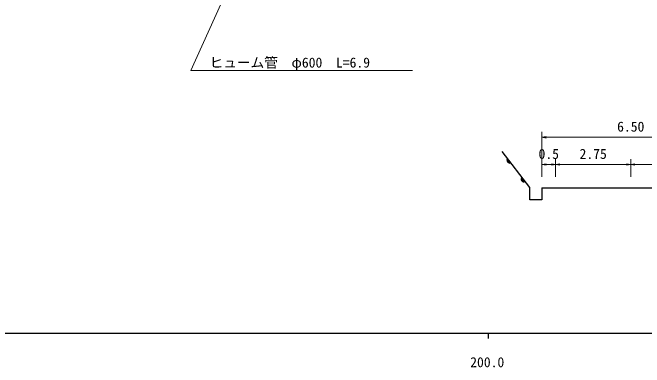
# Model space of a CAD drawing. Units: millimetres at full size, sheet at 1:1000, with parts at other scales. Extents: x 40000 to 680000, y 20000 to 380000.
# Drawn here: x 181009 to 296593, y 198715 to 263664 of the extents above; entities that cross this region are included whole.
import ezdxf
from ezdxf.enums import TextEntityAlignment as Align

# ---------------------------------------------------------------- set-up
doc = ezdxf.new("R2010")
doc.units = ezdxf.units.MM
doc.header["$LTSCALE"] = 1000
for name, color, linetype, lineweight in [('M-BGD', 7, 'Continuous', 25), ('M-STR-HTXT', 7, 'Continuous', 13), ('M-TTL-BAND', 7, 'Continuous', 25)]:
    doc.layers.add(name, color=color, linetype=linetype, lineweight=lineweight)
doc.styles.add('ＭＳ ゴシック', font='')
doc.styles.get('ＭＳ ゴシック').set_extended_font_data('MS Gothic')

# ---------------------------------------------------------------- blocks, each defined once
blk = doc.blocks.new('open_arrow')
at = {"color": 0, "linetype": 'Continuous', "lineweight": -2}
blk.add_lwpolyline([(7.5, 1.25), (0, 0), (7.5, -1.25)], dxfattribs=at)

msp = doc.modelspace()

# ---------------------------------------------------------------- hatches: boundary and pattern name
at = {"layer": 'M-BGD'}
for points in [[(271577, 236969), (272174, 236179, -0.82183)], [(274187, 233533), (274785, 232742, -0.82183)]]:
    msp.add_hatch(color=256, dxfattribs=at).paths.add_polyline_path(points)

# ---------------------------------------------------------------- linework, layer by layer
msp.add_line((275635, 231629), (270595, 238256), dxfattribs=at)
for points in [[(277851, 231601), (277851, 229379), (275635, 229379), (275635, 231629)], [(277851, 231601), (280351, 231601), (294101, 231601), (307851, 231601), (310351, 231601), (311723, 227988)]]:
    msp.add_lwpolyline(points, dxfattribs=at)
for centre in [(271954, 236633), (274564, 233197)]:
    msp.add_arc(centre, 505, 138.28572, 295.94391, dxfattribs=at)
at = {"layer": 'M-STR-HTXT'}
for p, q in [((277851, 233601), (277851, 241833)), ((277851, 240833), (310351, 240833)), ((277851, 235836), (280351, 235836)), ((280351, 233601), (280351, 236836)), ((280351, 235836), (294101, 235836)), ((294101, 233601), (294101, 236836)), ((294101, 235836), (307851, 235836))]:
    msp.add_line(p, q, dxfattribs=at)
msp.add_lwpolyline([(235553, 301706), (213588, 253057), (254158, 253057)], dxfattribs=at)
at = {"layer": 'M-TTL-BAND'}
for p, q in [((40000, 205000), (579000, 205000)), ((268000, 205000), (268000, 204000))]:
    msp.add_line(p, q, dxfattribs=at)

# ---------------------------------------------------------------- block references
at = {"layer": 'M-STR-HTXT', "xscale": 100, "yscale": 100}
for p in [(277851, 240833), (277851, 235836), (280351, 235836), (294101, 235836)]:
    msp.add_blockref('open_arrow', p, dxfattribs=at)
at = {"layer": 'M-STR-HTXT', "xscale": 100, "yscale": 100, "rotation": 180}
for p in [(280351, 235836), (294101, 235836)]:
    msp.add_blockref('open_arrow', p, dxfattribs=at)

# ---------------------------------------------------------------- texts
at = {"layer": 'M-STR-HTXT', "style": 'ＭＳ ゴシック'}
msp.add_text('ヒューム管  φ600  L=6.9', height=1833, dxfattribs=at).set_placement((217039, 253057), align=Align.BOTTOM_LEFT)
for s, p in [('6.50', (294101, 241333)), ('0.5', (279101, 236336)), ('2.75', (287226, 236336))]:
    msp.add_text(s, height=1833, dxfattribs=at).set_placement(p, align=Align.BOTTOM_CENTER)
at = {"layer": 'M-TTL-BAND', "style": 'ＭＳ ゴシック'}
msp.add_text('200.0', height=1833, dxfattribs=at).set_placement((267844, 198195), align=Align.BOTTOM_CENTER)

doc.saveas('drawing.dxf')
